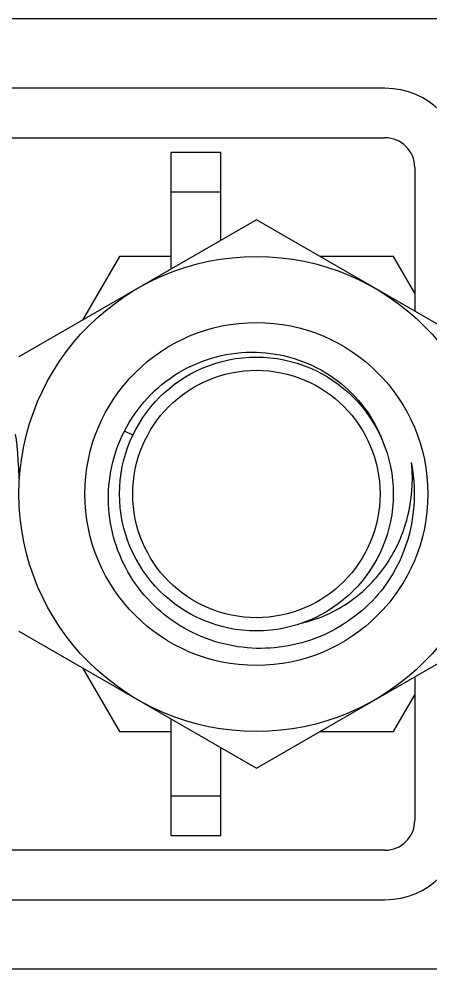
# Model space of a CAD drawing. Extents: x 27938 to 1042331, y -235042 to 1535213.
# Drawn here: x 704888.3 to 705073.1, y 745171.2 to 745598.3 of the extents above; entities that cross this region are included whole.
import ezdxf

# ---------------------------------------------------------------- set-up
doc = ezdxf.new("R2010")
doc.units = 0
doc.header["$LTSCALE"] = 1000
doc.header["$MEASUREMENT"] = 0

msp = doc.modelspace()

# ---------------------------------------------------------------- linework, layer by layer
at = {"linetype": 'Continuous'}
for p, q in [((705206.72, 745598.26), (704832.66, 745598.26)), ((705052.87, 745567.12), (704759.26, 745567.12)), ((704759.26, 745544.87), (705052.87, 745544.87)), ((704979.03, 745538.2), (704956.78, 745538.2)), ((704956.78, 745485.92), (704956.78, 745538.2)), ((704979.03, 745498.76), (704979.03, 745538.2)), ((705066.22, 745531.53), (705066.22, 745466.91)), ((704979.03, 745520.41), (704956.78, 745520.41)), ((704995.04, 745508.01), (704888.27, 745446.36)), ((705101.81, 745446.36), (704995.04, 745508.01)), ((704933.4, 745491.49), (704916.88, 745462.88)), ((704956.78, 745491.49), (704933.4, 745491.49)), ((705056.68, 745491.49), (705023.65, 745491.49)), ((705066.22, 745474.97), (705056.68, 745491.49)), ((704939.46, 745411.16), (704935.65, 745412.97)), ((705050.32, 745412.26), (705050.38, 745412.13)), ((704888.27, 745323.08), (704995.04, 745261.43)), ((704995.04, 745261.43), (705101.81, 745323.08)), ((704916.88, 745306.56), (704933.4, 745277.95)), ((705066.22, 745302.53), (705066.22, 745237.91)), ((705056.68, 745277.95), (705066.22, 745294.47)), ((704956.78, 745231.24), (704956.78, 745283.52)), ((704933.4, 745277.95), (704956.78, 745277.95)), ((705023.65, 745277.95), (705056.68, 745277.95)), ((704979.03, 745231.24), (704979.03, 745270.68)), ((704956.78, 745249.03), (704979.03, 745249.03)), ((704956.78, 745231.24), (704979.03, 745231.24)), ((705052.87, 745224.57), (704759.26, 745224.57)), ((704759.26, 745202.32), (705052.87, 745202.32)), ((704832.66, 745171.18), (705206.72, 745171.18))]:
    msp.add_line(p, q, dxfattribs=at)
for radius in [106.77, 77.12, 61.55, 55.61]:
    msp.add_circle((704995.04, 745384.72), radius, dxfattribs=at)
for centre, radius, start, end in [((705052.87, 745531.53), 35.59, 0, 90), ((705052.87, 745531.53), 13.35, 0, 90), ((704994.31, 745386.36), 61.7, 18.159, 24.6875), ((704995.04, 745384.72), 71.16, 326.4585, 11.4585), ((704994.59, 745391.41), 70.58, 5.1831, 6.0541), ((704995.28, 745384.77), 70.91, 10.0541, 11.458), ((704995.01, 745384.72), 71.19, 7.6522, 10.0536), ((704995, 745384.76), 71.21, 323.0314, 324.3178), ((704996.13, 745386.16), 71.07, 322.4074, 323.2582), ((704995.19, 745384.63), 70.98, 324.3173, 326.4575), ((704996.23, 745386.08), 70.94, 323.2578, 325.0125), ((705052.87, 745237.91), 35.59, 270, 0), ((705052.87, 745237.91), 13.35, 270, 0)]:
    msp.add_arc(centre, radius, start, end, dxfattribs=at)
for points, knots in [([(704935.65, 745412.97), (704941.1, 745423.67), (704958.34, 745442.41), (704983.04, 745448.81), (704995.04, 745448.47)], [0, 0, 0, 0, 0.500108, 1, 1, 1, 1]), ([(704995.04, 745448.47), (705006.49, 745448.15), (705029.67, 745441.06), (705045.51, 745422.65), (705050.32, 745412.26)], [0, 0, 0, 0, 0.500095, 1, 1, 1, 1]), ([(704995.04, 745315.33), (704983.81, 745315.62), (704961.1, 745321.89), (704935.91, 745346.33), (704925.52, 745379.87), (704930.55, 745402.97), (704935.65, 745412.97)], [0, 0, 0, 0, 0.250101, 0.50014, 0.750107, 1, 1, 1, 1]), ([(704886.43, 745411.41), (704886.48, 745411.4), (704886.58, 745411.25), (704886.68, 745410.97), (704886.79, 745410.5), (704886.95, 745409.55), (704887.15, 745407.95), (704887.37, 745405.59), (704887.6, 745402.68), (704887.82, 745399.29), (704888.05, 745395.52), (704888.2, 745392.88), (704888.27, 745391.52)], [0, 0, 0, 0, 0.007976, 0.023399, 0.047119, 0.079188, 0.167777, 0.287121, 0.434165, 0.605074, 0.795358, 1, 1, 1, 1]), ([(705015.76, 745326.76), (705023.34, 745328.57), (705037.94, 745335.19), (705054.65, 745352.28), (705064.39, 745374.09), (705065.59, 745390.01), (705064.89, 745397.79)], [0, 0, 0, 0, 0.249708, 0.499636, 0.749734, 1, 1, 1, 1]), ([(705052.44, 745342.8), (705045.79, 745334.16), (705028.2, 745319.78), (705005.94, 745315.05), (704995.04, 745315.33)], [0, 0, 0, 0, 0.500072, 1, 1, 1, 1])]:
    msp.add_open_spline(points, degree=3, knots=knots, dxfattribs=at)

doc.saveas('drawing.dxf')
